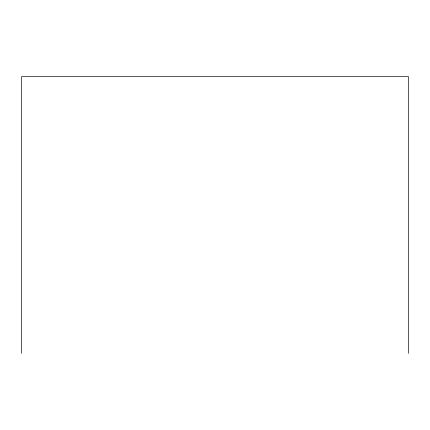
<?xml version="1.0" encoding="UTF-8"?>
<svg xmlns="http://www.w3.org/2000/svg" width="430" height="430" viewBox="0 0 430 430"><rect width="100%" height="100%" fill="white"/><g stroke="black" fill="none" stroke-linecap="round" stroke-linejoin="round"><path stroke-width="0.64" d="M408.5 353.352L408.5 76.647L21.5 76.647L21.5 353.352"/></g></svg>
